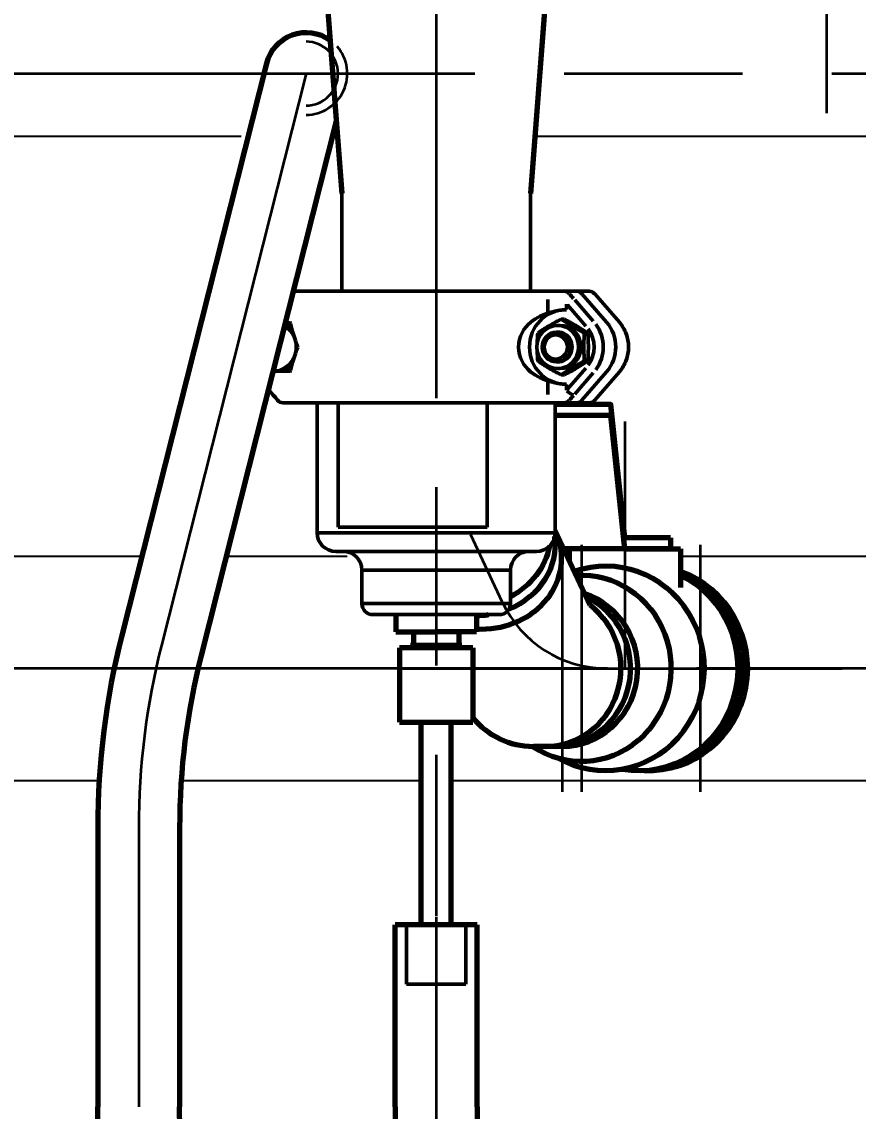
# Model space of a CAD drawing. Header units: millimetres. Extents: x 4423 to 6629, y 3249 to 4171.
# Drawn here: x 4619.73 to 4647.85, y 3791.8 to 3828.44 of the extents above; entities that cross this region are included whole.
import ezdxf

# ---------------------------------------------------------------- set-up
doc = ezdxf.new("R2010")
doc.units = ezdxf.units.MM
doc.linetypes.add('ACAD_ISO02W100', pattern=[15, 12, -3])
doc.linetypes.add('ACAD_ISO08W100', pattern=[36, 24, -3, 6, -3])
doc.layers.add('AHL-CON-70', color=7, linetype='Continuous')
for name, color, linetype, lineweight in [('M_EQUIP_D1', 3, 'Continuous', 35), ('M_EQUIP_E3', 3, 'Continuous', 35), ('M_EQUIP_E5', 2, 'ACAD_ISO02W100', 50), ('M_EQUIP_E7', 7, 'Continuous', 70), ('M_TANKS_E3', 3, 'ACAD_ISO08W100', 35), ('M_TANKS_E7', 7, 'Continuous', 70), ('Visible Edges', 7, 'Continuous', 50), ('Visible Tangent Edges', 7, 'Continuous', 50)]:
    doc.layers.add(name, color=color, linetype=linetype, lineweight=lineweight)
doc.styles.add('Simplex', font='SIMPLEX.SHX')
doc.dimstyles.new('nordic-1-35-0', dxfattribs={"dimscale": 10, "dimtxt": 3.5, "dimasz": 2.5, "dimexe": 1.25, "dimexo": 0, "dimgap": 0.6, "dimtad": 1, "dimdec": 0, "dimdsep": 46, "dimtxsty": 'Simplex', "dimcen": 2.5, "dimclrd": 3, "dimclre": 3, "dimclrt": 3, "dimadec": 1, "dimazin": 2, "dimtfac": 1, "dimtdec": 0, "dimtmove": 0, "dimatfit": 0, "dimfxl": 1, "dimtolj": 1, "dimtzin": 0, "dimarcsym": 0})

# ---------------------------------------------------------------- blocks, each defined once
blk = doc.blocks.new('*D9')
at = {"layer": 'Defpoints', "color": 0, "linetype": 'Continuous', "transparency": 16777216}
for p in [(4581.159, 3798.365), (4573.659, 3740.916), (4573.659, 3722.947)]:
    blk.add_point(p, dxfattribs=at)
at = {"layer": 'M_EQUIP_D1', "color": 3, "linetype": 'Continuous', "lineweight": -2, "transparency": 16777216}
for p, q in [((4581.159, 3798.365), (4581.159, 3728.416)), ((4573.659, 3722.947), (4573.659, 3753.416)), ((4548.659, 3740.916), (4523.659, 3740.916)), ((4573.659, 3740.916), (4581.159, 3740.916)), ((4606.159, 3740.916), (4691.254, 3740.916))]:
    blk.add_line(p, q, dxfattribs=at)
at = {"layer": 'M_EQUIP_D1', "color": 3, "linetype": 'Continuous', "transparency": 16777216}
for points in [[(4548.659, 3745.083), (4548.659, 3736.75), (4573.659, 3740.916)], [(4606.159, 3745.083), (4606.159, 3736.75), (4581.159, 3740.916)]]:
    blk.add_solid(points, dxfattribs=at)
at = {"layer": 'M_EQUIP_D1', "color": 3, "linetype": 'Continuous', "transparency": 16777216, "insert": (4661.206, 3751.916), "char_height": 10, "attachment_point": 5, "style": 'Simplex'}
blk.add_mtext('\\A1;min.60', dxfattribs=at)

msp = doc.modelspace()

# ---------------------------------------------------------------- linework, layer by layer
at = {"layer": 'AHL-CON-70', "linetype": 'Continuous'}
for p, q in [((4610.7297, 3824.5899), (4627.1017, 3824.5899)), ((4636.9797, 3824.5899), (4653.3517, 3824.5899)), ((4615.6264, 3810.4662), (4623.762, 3810.4662)), ((4626.5985, 3810.4662), (4630.6624, 3810.4662)), ((4641.8764, 3810.4662), (4650.012, 3810.4662)), ((4607.9087, 3802.9287), (4622.3318, 3802.9287)), ((4625.0874, 3802.9287), (4633.1587, 3802.9287)), ((4634.1587, 3802.9287), (4648.5337, 3802.9287))]:
    msp.add_line(p, q, dxfattribs=at)
at = {"layer": 'M_EQUIP_E3', "color": 3, "linetype": 'ACAD_ISO08W100', "lineweight": 35}
for p, q in [((4633.6587, 3983.7882), (4633.6587, 3798.3649)), ((4646.7837, 3858.3705), (4646.7837, 3824.6702)), ((4538.9592, 3826.6984), (4714.6569, 3826.6984)), ((4640.0014, 3814.9959), (4640.0014, 3806.6975)), ((4635.8806, 3808.9304), (4634.8234, 3811.19)), ((4637.8985, 3810.8467), (4637.8985, 3802.5482)), ((4638.5456, 3810.8467), (4638.5456, 3802.5482)), ((4642.5385, 3810.8467), (4642.5385, 3802.5482)), ((4747.4142, 3806.6975), (4558.5251, 3806.6975))]:
    msp.add_line(p, q, dxfattribs=at)
at = {"layer": 'M_EQUIP_E3', "linetype": 'ACAD_ISO08W100', "lineweight": 35}
msp.add_line((4632.5277, 3806.6975), (4647.3016, 3806.6975), dxfattribs=at)
msp.add_lwpolyline([(4629.2837, 3826.6984), (4624.4212, 3807.4636, 0.061982), (4623.6587, 3801.3364), (4623.6587, 3791.9475)], format="xyb", dxfattribs=at)
at = {"layer": 'M_EQUIP_E3', "color": 3, "linetype": 'Continuous', "lineweight": 35}
for radius, end in [(1.075, 90), (1.3875, 40.81511)]:
    msp.add_arc((4629.2837, 3826.6984), radius, 270, end, dxfattribs=at)
at = {"layer": 'M_EQUIP_E3', "color": 3, "linetype": 'ACAD_ISO08W100', "lineweight": 35}
msp.add_arc((4639.3904, 3810.5725), 3.875, 205.07273, 270, dxfattribs=at)
at = {"layer": 'M_EQUIP_E3', "linetype": 'ACAD_ISO08W100', "lineweight": 35, "extrusion": (0, 0, -1)}
msp.add_ellipse((4628.6587, 3791.9475), major_axis=(0, 15), ratio=0.3333333, start_param=1.5707963, end_param=4.712389, dxfattribs=at)
at = {"layer": 'M_EQUIP_E5', "color": 2, "linetype": 'ACAD_ISO02W100', "lineweight": 50}
for p, q in [((4632.6587, 3796.0725), (4632.6587, 3798.0725)), ((4634.6587, 3796.0725), (4634.6587, 3798.0725)), ((4632.6587, 3796.0725), (4634.6587, 3796.0725))]:
    msp.add_line(p, q, dxfattribs=at)
at = {"layer": 'M_EQUIP_E7', "linetype": 'Continuous', "lineweight": 70}
for p, q in [((4639.5265, 3815.1975), (4637.6587, 3815.1975)), ((4638.8319, 3808.8166), (4637.6533, 3811.3358)), ((4641.5323, 3811.0912), (4641.5323, 3810.7162)), ((4640.0014, 3810.7162), (4638.1264, 3810.7162)), ((4638.1264, 3810.7162), (4638.1264, 3810.3245)), ((4641.5323, 3810.7162), (4639.1173, 3810.7162)), ((4640.0014, 3810.7162), (4641.8764, 3810.7162)), ((4641.8764, 3810.7162), (4641.8764, 3809.4172)), ((4632.3063, 3808.5034), (4632.3063, 3807.9308)), ((4635.0111, 3808.5034), (4635.0111, 3807.9308)), ((4632.3063, 3807.9308), (4633.6587, 3807.9308)), ((4632.8956, 3807.9308), (4632.8956, 3807.4821)), ((4635.0111, 3807.9308), (4633.6587, 3807.9308)), ((4634.4219, 3807.9308), (4634.4219, 3807.4821)), ((4634.8925, 3807.3925), (4632.4249, 3807.3925)), ((4632.4249, 3807.3925), (4632.4249, 3804.8925)), ((4632.7999, 3807.4821), (4632.7999, 3807.3925)), ((4632.7999, 3807.4821), (4634.5175, 3807.4821)), ((4634.5175, 3807.4821), (4634.5175, 3807.3925)), ((4634.8925, 3807.3925), (4634.8925, 3804.8925)), ((4632.4249, 3804.8925), (4634.8925, 3804.8925)), ((4633.1587, 3798.0725), (4633.1587, 3804.8925)), ((4634.1587, 3798.0725), (4634.1587, 3804.8925)), ((4637.8985, 3804.0725), (4636.9252, 3804.0725)), ((4632.2837, 3791.9475), (4632.2837, 3798.0725)), ((4635.0337, 3798.0725), (4632.2837, 3798.0725)), ((4635.0337, 3791.9475), (4635.0337, 3798.0725))]:
    msp.add_line(p, q, dxfattribs=at)
for points in [[(4627.9506, 3827.0354), (4623.0881, 3807.8006, 0.061982), (4622.2837, 3801.3364), (4622.2837, 3791.9475)], [(4630.2987, 3825.103), (4625.7543, 3807.1266, 0.061982), (4625.0337, 3801.3364), (4625.0337, 3791.9475)]]:
    msp.add_lwpolyline(points, format="xyb", dxfattribs=at)
for points in [[(4641.5323, 3811.0912), (4640.0014, 3811.0912), (4639.5265, 3815.5725), (4637.6587, 3815.5725)], [(4641.5323, 3810.7162), (4640.0014, 3810.7162), (4639.5265, 3815.1975), (4637.6587, 3815.1975)], [(4639.1173, 3810.7162), (4637.9431, 3810.7162)]]:
    msp.add_lwpolyline(points, dxfattribs=at)
for centre, radius, start, end in [((4629.2837, 3826.6984), 1.375, 53.93228, 165.81293), ((4636.9252, 3806.6975), 2.625, 219.25143, 270)]:
    msp.add_arc(centre, radius, start, end, dxfattribs=at)
for centre, major_axis, ratio, start_param, end_param in [((4635.1898, 3810.4068), (-2.687, 0), 0.8886358, 1.5042515, 3.4450044), ((4634.9779, 3810.8597), (-2.687, 0), 0.8886358, 8.2890148, 9.539917), ((4634.8234, 3811.19), (-2.687, 0), 0.8886358, 2.0908716, 2.9828483), ((4639.3544, 3806.6975), (0, 3.4375), 0.9659258, 2.643175, 6.6067886), ((4638.5456, 3806.6975), (0, 3.125), 0.9659258, 2.5680795, 6.3433965), ((4640.4867, 3806.6975), (0, 3.4375), 0.9659258, 2.9702423, 5.851346), ((4640.8102, 3806.6975), (0, 3.4375), 0.9659258, 3.0928553, 5.9562883), ((4640.6485, 3806.6975), (0, 3.4375), 0.9659258, 3.1415927, 5.9043658), ((4637.659, 3806.6975), (0, 2.625), 0.9659258, 3.1415927, 5.8582048), ((4637.8985, 3806.6975), (0, 2.625), 0.9659258, 3.1415927, 5.9821017), ((4637.3355, 3806.6975), (0, 2.625), 0.9659258, 3.1415927, 5.6519377), ((4634.9779, 3810.8597), (-2.687, 0), 0.8886358, 7.8663402, 8.0168299)]:
    msp.add_ellipse(centre, major_axis=major_axis, ratio=ratio, start_param=start_param, end_param=end_param, dxfattribs=at)
for points, knots in [([(4635.0337, 3791.9475), (4635.0337, 3791.3265), (4635.0212, 3790.7056), (4634.9465, 3788.8552), (4634.847, 3787.6383), (4634.5524, 3785.3018), (4634.3576, 3784.1822), (4633.9302, 3782.3182), (4633.7146, 3781.5445), (4633.2307, 3780.1125), (4632.9626, 3779.4542), (4632.4558, 3778.4384), (4632.231, 3778.049), (4631.7456, 3777.3379), (4631.485, 3777.0159), (4631.0042, 3776.5385), (4630.7977, 3776.3628), (4630.3547, 3776.0541), (4630.1179, 3775.921), (4629.6639, 3775.7335), (4629.4522, 3775.6688), (4629.0169, 3775.5856), (4628.7933, 3775.5673), (4628.3479, 3775.5802), (4628.1263, 3775.6114), (4627.6977, 3775.7183), (4627.4907, 3775.7937), (4627.0968, 3775.9798), (4626.9099, 3776.0902), (4626.5554, 3776.3386), (4626.3877, 3776.4765), (4626.0687, 3776.7754), (4625.9173, 3776.9364), (4625.5204, 3777.4063), (4625.2881, 3777.7365), (4624.8525, 3778.4563), (4624.6493, 3778.846), (4624.2677, 3779.6822), (4624.0894, 3780.1287), (4623.7566, 3781.0745), (4623.6021, 3781.5738), (4623.2235, 3782.9642), (4623.0206, 3783.8968), (4622.6858, 3785.8579), (4622.5539, 3786.8863), (4622.3652, 3788.9983), (4622.3085, 3790.0818), (4622.2859, 3791.4294), (4622.2837, 3791.6884), (4622.2837, 3791.9475)], [4.712389, 4.712389, 4.712389, 4.712389, 4.8328965, 4.8328965, 5.0739116, 5.0739116, 5.3149267, 5.3149267, 5.504615, 5.504615, 5.6943033, 5.6943033, 5.8289263, 5.8289263, 5.9635492, 5.9635492, 6.0549375, 6.0549375, 6.1463258, 6.1463258, 6.2195829, 6.2195829, 6.2928401, 6.2928401, 6.3660972, 6.3660972, 6.4393544, 6.4393544, 6.5126115, 6.5126115, 6.5858687, 6.5858687, 6.6591258, 6.6591258, 6.7865992, 6.7865992, 6.9140727, 6.9140727, 7.0415461, 7.0415461, 7.1690195, 7.1690195, 7.3805825, 7.3805825, 7.5921455, 7.5921455, 7.8037085, 7.8037085, 7.8539816, 7.8539816, 7.8539816, 7.8539816]), ([(4632.2837, 3791.9475), (4632.2837, 3791.3781), (4632.2725, 3790.8087), (4632.2049, 3789.0892), (4632.1131, 3787.9525), (4631.8434, 3785.7861), (4631.6654, 3784.7565), (4631.2774, 3783.0451), (4631.0791, 3782.3342), (4630.6849, 3781.17), (4630.494, 3780.6935), (4630.1353, 3779.934), (4629.9689, 3779.6321), (4629.6424, 3779.1235), (4629.4822, 3778.9172), (4629.2355, 3778.6526), (4629.1418, 3778.5683), (4628.9772, 3778.4422), (4628.9065, 3778.4005), (4628.8049, 3778.3524), (4628.7688, 3778.3403), (4628.7101, 3778.3257), (4628.6874, 3778.3231), (4628.6439, 3778.322), (4628.6228, 3778.3236), (4628.5692, 3778.3343), (4628.5366, 3778.3436), (4628.4539, 3778.3788), (4628.4038, 3778.4048), (4628.287, 3778.4813), (4628.2205, 3778.5318), (4628.0754, 3778.6614), (4627.9968, 3778.7405), (4627.7827, 3778.985), (4627.6414, 3779.1738), (4627.3544, 3779.625), (4627.2087, 3779.8872), (4626.9217, 3780.4785), (4626.7804, 3780.8075), (4626.3858, 3781.8476), (4626.1462, 3782.6363), (4625.729, 3784.3752), (4625.5511, 3785.3254), (4625.2703, 3787.3312), (4625.1672, 3788.3868), (4625.0576, 3790.2839), (4625.0337, 3791.1157), (4625.0337, 3791.9475)], [4.712389, 4.712389, 4.712389, 4.712389, 4.8298511, 4.8298511, 5.0698191, 5.0698191, 5.309787, 5.309787, 5.505642, 5.505642, 5.6686877, 5.6686877, 5.8042862, 5.8042862, 5.9398847, 5.9398847, 6.0332186, 6.0332186, 6.1265525, 6.1265525, 6.2008837, 6.2008837, 6.275215, 6.275215, 6.3495462, 6.3495462, 6.4238775, 6.4238775, 6.4982087, 6.4982087, 6.57254, 6.57254, 6.6468713, 6.6468713, 6.7659133, 6.7659133, 6.8849554, 6.8849554, 7.0039974, 7.0039974, 7.2301263, 7.2301263, 7.4562552, 7.4562552, 7.6823841, 7.6823841, 7.8539816, 7.8539816, 7.8539816, 7.8539816])]:
    msp.add_open_spline(points, degree=3, knots=knots, dxfattribs=at)
at = {"layer": 'M_TANKS_E3', "color": 3, "linetype": 'ACAD_ISO08W100', "lineweight": 35}
msp.add_line((4633.6587, 3798.3303), (4633.6587, 3791.9475), dxfattribs=at)
at = {"layer": 'M_TANKS_E7', "linetype": 'Continuous'}
for p, q in [((4640.7253, 3873.9782), (4636.8337, 3822.6648)), ((4626.6075, 3873.7377), (4630.4837, 3822.6648))]:
    msp.add_line(p, q, dxfattribs=at)
at = {"layer": 'Visible Edges'}
for p, q in [((4630.4837, 3819.3784), (4630.4837, 3822.6648)), ((4630.4837, 3819.3784), (4630.4837, 3822.6648)), ((4636.8337, 3819.3784), (4636.8337, 3822.6648)), ((4636.8337, 3819.3784), (4636.8337, 3822.6648)), ((4629.0022, 3819.3784), (4628.8515, 3819.3784)), ((4629.0022, 3819.3784), (4637.2224, 3819.3784)), ((4637.9564, 3819.3784), (4637.2224, 3819.3784)), ((4638.3803, 3819.3784), (4637.9564, 3819.3784)), ((4638.8043, 3819.3784), (4638.3803, 3819.3784)), ((4638.5603, 3819.2951), (4639.3883, 3818.3368)), ((4638.5603, 3819.2951), (4639.3883, 3818.3368)), ((4639.1357, 3819.1234), (4639.818, 3818.3336)), ((4628.5829, 3818.3159), (4628.6442, 3818.3159)), ((4628.7496, 3818.3159), (4628.6442, 3818.3159)), ((4637.8251, 3818.2284), (4637.7442, 3818.2284)), ((4637.9712, 3818.4416), (4637.857, 3818.4416)), ((4637.7442, 3818.0034), (4637.7043, 3818.0034)), ((4638.756, 3817.9725), (4638.6418, 3817.9725)), ((4628.1723, 3816.6909), (4628.1721, 3816.6909)), ((4628.6442, 3816.6909), (4628.1723, 3816.6909)), ((4628.7496, 3816.6909), (4628.6442, 3816.6909)), ((4637.7442, 3817.0034), (4637.7043, 3817.0034)), ((4637.8251, 3816.7784), (4637.7442, 3816.7784)), ((4638.756, 3817.0343), (4638.6418, 3817.0343)), ((4637.9712, 3816.5653), (4637.857, 3816.5653)), ((4639.3883, 3816.6701), (4638.5603, 3815.7118)), ((4639.3883, 3816.6701), (4638.5603, 3815.7118)), ((4639.818, 3816.6733), (4639.1357, 3815.8835)), ((4628.0164, 3816.0749), (4628.1817, 3815.8835)), ((4628.5131, 3815.6284), (4629.0022, 3815.6284)), ((4637.2224, 3815.6284), (4629.0022, 3815.6284)), ((4629.6587, 3811.2534), (4629.6587, 3815.6284)), ((4630.3594, 3811.4409), (4630.3594, 3815.6284)), ((4635.3731, 3815.6284), (4635.3731, 3811.4409)), ((4637.2224, 3815.6284), (4637.9564, 3815.6284)), ((4637.6587, 3811.2534), (4637.6587, 3815.6284)), ((4637.9564, 3815.6284), (4638.3803, 3815.6284)), ((4638.3803, 3815.6284), (4638.8043, 3815.6284)), ((4630.3594, 3811.4409), (4635.3731, 3811.4409)), ((4637.0337, 3810.6284), (4630.2837, 3810.6284)), ((4631.1587, 3808.8784), (4631.1587, 3810.0034)), ((4636.1587, 3808.8784), (4636.1587, 3810.0034)), ((4635.7837, 3808.5034), (4631.5337, 3808.5034))]:
    msp.add_line(p, q, dxfattribs=at)
at = {"layer": 'Visible Edges', "flags": 128}
for points in [[(4638.9973, 3819.2874), (4639.0655, 3819.2055), (4639.1357, 3819.1234)], [(4637.41, 3816.3672), (4637.3269, 3816.3948), (4637.2432, 3816.427), (4637.1592, 3816.4643), (4637.0754, 3816.5071), (4636.9923, 3816.5559), (4636.9106, 3816.6114), (4636.8308, 3816.6743), (4636.7537, 3816.7456), (4636.6796, 3816.8266), (4636.6095, 3816.9196), (4636.5467, 3817.0234), (4636.4948, 3817.1362), (4636.4565, 3817.256), (4636.433, 3817.3795), (4636.425, 3817.5034), (4636.433, 3817.6274), (4636.4565, 3817.7509), (4636.4948, 3817.8707), (4636.5467, 3817.9835), (4636.6095, 3818.0873), (4636.6796, 3818.1803), (4636.7537, 3818.2613), (4636.8308, 3818.3326), (4636.9106, 3818.3955), (4636.9923, 3818.451), (4637.0754, 3818.4998), (4637.1592, 3818.5426), (4637.2432, 3818.5799), (4637.3269, 3818.6121), (4637.41, 3818.6397)], [(4637.41, 3818.6397), (4637.4298, 3818.6459), (4637.4506, 3818.6523), (4637.4721, 3818.6589), (4637.4944, 3818.6657), (4637.5172, 3818.6725), (4637.5405, 3818.6793), (4637.5641, 3818.6861), (4637.5883, 3818.6927), (4637.6135, 3818.6993), (4637.6395, 3818.7058), (4637.6664, 3818.7121), (4637.6939, 3818.7183), (4637.722, 3818.7241), (4637.7506, 3818.7295), (4637.7795, 3818.7345), (4637.8088, 3818.739), (4637.8383, 3818.7429), (4637.8679, 3818.7462), (4637.8974, 3818.7489), (4637.9268, 3818.751), (4637.956, 3818.7524), (4637.9847, 3818.7532), (4638.013, 3818.7534), (4638.0406, 3818.7528)], [(4628.6442, 3818.3159), (4628.6531, 3818.2973), (4628.6618, 3818.2788), (4628.6705, 3818.2606), (4628.6792, 3818.2427), (4628.6878, 3818.2249), (4628.6964, 3818.2074), (4628.705, 3818.19), (4628.7135, 3818.1728), (4628.722, 3818.1557), (4628.7305, 3818.1388), (4628.739, 3818.1221), (4628.7475, 3818.1054), (4628.756, 3818.0888), (4628.7645, 3818.0724), (4628.773, 3818.056), (4628.7816, 3818.0396), (4628.7902, 3818.0233), (4628.7988, 3818.0071), (4628.8075, 3817.9909), (4628.8163, 3817.9747), (4628.8251, 3817.9584), (4628.834, 3817.9422), (4628.8429, 3817.926), (4628.852, 3817.9097)], [(4637.0722, 3817.9725), (4637.1061, 3817.9947), (4637.1391, 3818.0161), (4637.1713, 3818.0369), (4637.203, 3818.0572), (4637.2341, 3818.0769), (4637.2648, 3818.0962), (4637.2952, 3818.1152), (4637.3253, 3818.1339), (4637.3554, 3818.1524), (4637.3854, 3818.1707), (4637.4155, 3818.1889), (4637.4458, 3818.2071), (4637.4763, 3818.2252), (4637.5071, 3818.2434), (4637.5383, 3818.2618), (4637.5701, 3818.2802), (4637.6025, 3818.2989), (4637.6357, 3818.3179), (4637.6696, 3818.3373), (4637.7046, 3818.357), (4637.7407, 3818.3772), (4637.778, 3818.398), (4637.8167, 3818.4195), (4637.857, 3818.4416)], [(4637.857, 3818.4416), (4637.8909, 3818.4195), (4637.9239, 3818.398), (4637.9561, 3818.3772), (4637.9878, 3818.357), (4638.0189, 3818.3373), (4638.0496, 3818.3179), (4638.08, 3818.2989), (4638.1102, 3818.2802), (4638.1402, 3818.2618), (4638.1703, 3818.2434), (4638.2003, 3818.2252), (4638.2306, 3818.2071), (4638.2611, 3818.1889), (4638.2919, 3818.1707), (4638.3232, 3818.1524), (4638.3549, 3818.1339), (4638.3873, 3818.1152), (4638.4205, 3818.0962), (4638.4545, 3818.0769), (4638.4894, 3818.0572), (4638.5255, 3818.0369), (4638.5628, 3818.0161), (4638.6015, 3817.9947), (4638.6418, 3817.9725)], [(4638.756, 3817.9725), (4638.7221, 3817.9947), (4638.6891, 3818.0161), (4638.6568, 3818.0369), (4638.6252, 3818.0572), (4638.5941, 3818.0769), (4638.5634, 3818.0962), (4638.533, 3818.1152), (4638.5028, 3818.1339), (4638.4728, 3818.1524), (4638.4427, 3818.1707), (4638.4126, 3818.1889), (4638.3824, 3818.2071), (4638.3519, 3818.2252), (4638.3211, 3818.2434), (4638.2898, 3818.2618), (4638.258, 3818.2802), (4638.2256, 3818.2989), (4638.1925, 3818.3179), (4638.1585, 3818.3373), (4638.1236, 3818.357), (4638.0875, 3818.3772), (4638.0502, 3818.398), (4638.0115, 3818.4195), (4637.9712, 3818.4416)], [(4639.818, 3818.3336), (4639.8539, 3818.2901), (4639.8877, 3818.2451), (4639.9195, 3818.1986), (4639.9492, 3818.1506), (4639.9767, 3818.1014), (4640.002, 3818.0509), (4640.0251, 3817.9994), (4640.0458, 3817.9468), (4640.0642, 3817.8933), (4640.0802, 3817.8391), (4640.0938, 3817.7842), (4640.1049, 3817.7287), (4640.1136, 3817.6728), (4640.1198, 3817.6165), (4640.1236, 3817.56), (4640.1248, 3817.5034), (4640.1236, 3817.4468), (4640.1198, 3817.3904), (4640.1136, 3817.3341), (4640.1049, 3817.2782), (4640.0938, 3817.2227), (4640.0802, 3817.1678), (4640.0642, 3817.1135), (4640.0458, 3817.0601), (4640.0251, 3817.0075), (4640.002, 3816.956), (4639.9767, 3816.9055), (4639.9492, 3816.8563), (4639.9195, 3816.8083), (4639.8877, 3816.7618), (4639.8539, 3816.7168), (4639.818, 3816.6733)], [(4628.852, 3817.9097), (4628.8533, 3817.9073), (4628.8547, 3817.9049), (4628.856, 3817.9025), (4628.8574, 3817.9001), (4628.8587, 3817.8977), (4628.8601, 3817.8953), (4628.8614, 3817.8929), (4628.8628, 3817.8905), (4628.8641, 3817.8881), (4628.8655, 3817.8857), (4628.8668, 3817.8833), (4628.8682, 3817.8809), (4628.8695, 3817.8785), (4628.8709, 3817.8761), (4628.8722, 3817.8737), (4628.8736, 3817.8713), (4628.8749, 3817.8689), (4628.8763, 3817.8665), (4628.8777, 3817.8641), (4628.879, 3817.8617), (4628.8804, 3817.8593), (4628.8818, 3817.8569), (4628.8831, 3817.8545), (4628.8845, 3817.8521)], [(4637.0549, 3817.631), (4637.0552, 3817.6441), (4637.0555, 3817.6573), (4637.0559, 3817.6705), (4637.0563, 3817.6838), (4637.0568, 3817.6972), (4637.0573, 3817.7107), (4637.0578, 3817.7242), (4637.0583, 3817.7378), (4637.0589, 3817.7515), (4637.0595, 3817.7653), (4637.0602, 3817.7792), (4637.0609, 3817.7932), (4637.0616, 3817.8074), (4637.0623, 3817.8216), (4637.0631, 3817.836), (4637.064, 3817.8505), (4637.0649, 3817.8652), (4637.0658, 3817.88), (4637.0667, 3817.895), (4637.0677, 3817.9101), (4637.0688, 3817.9255), (4637.0699, 3817.941), (4637.071, 3817.9566), (4637.0722, 3817.9725)], [(4638.6418, 3817.9725), (4638.6386, 3817.9282), (4638.6357, 3817.8853), (4638.6332, 3817.8438), (4638.631, 3817.8033), (4638.6291, 3817.7638), (4638.6274, 3817.7251), (4638.6261, 3817.6872), (4638.625, 3817.6498), (4638.6241, 3817.6128), (4638.6235, 3817.5762), (4638.6231, 3817.5397), (4638.623, 3817.5034), (4638.6231, 3817.4671), (4638.6235, 3817.4307), (4638.6241, 3817.3941), (4638.625, 3817.3571), (4638.6261, 3817.3197), (4638.6274, 3817.2818), (4638.6291, 3817.2431), (4638.631, 3817.2036), (4638.6332, 3817.1631), (4638.6357, 3817.1216), (4638.6386, 3817.0787), (4638.6418, 3817.0343)], [(4638.756, 3817.0343), (4638.7592, 3817.0787), (4638.762, 3817.1216), (4638.7646, 3817.1631), (4638.7668, 3817.2036), (4638.7687, 3817.2431), (4638.7703, 3817.2818), (4638.7717, 3817.3197), (4638.7728, 3817.3571), (4638.7737, 3817.3941), (4638.7743, 3817.4307), (4638.7747, 3817.4671), (4638.7748, 3817.5034), (4638.7747, 3817.5397), (4638.7743, 3817.5762), (4638.7737, 3817.6128), (4638.7728, 3817.6498), (4638.7717, 3817.6872), (4638.7703, 3817.7251), (4638.7687, 3817.7638), (4638.7668, 3817.8033), (4638.7646, 3817.8438), (4638.762, 3817.8853), (4638.7592, 3817.9282), (4638.756, 3817.9725)], [(4628.852, 3817.0972), (4628.8429, 3817.0809), (4628.834, 3817.0647), (4628.8251, 3817.0484), (4628.8163, 3817.0322), (4628.8075, 3817.016), (4628.7988, 3816.9998), (4628.7902, 3816.9836), (4628.7816, 3816.9673), (4628.773, 3816.9509), (4628.7645, 3816.9345), (4628.756, 3816.9181), (4628.7475, 3816.9015), (4628.739, 3816.8848), (4628.7305, 3816.8681), (4628.722, 3816.8512), (4628.7135, 3816.8341), (4628.705, 3816.8169), (4628.6964, 3816.7995), (4628.6878, 3816.782), (4628.6792, 3816.7642), (4628.6705, 3816.7463), (4628.6618, 3816.7281), (4628.6531, 3816.7096), (4628.6442, 3816.6909)], [(4628.8845, 3817.1548), (4628.8831, 3817.1524), (4628.8818, 3817.15), (4628.8804, 3817.1476), (4628.879, 3817.1452), (4628.8777, 3817.1428), (4628.8763, 3817.1404), (4628.8749, 3817.138), (4628.8736, 3817.1356), (4628.8722, 3817.1332), (4628.8709, 3817.1308), (4628.8695, 3817.1284), (4628.8682, 3817.126), (4628.8668, 3817.1236), (4628.8655, 3817.1212), (4628.8641, 3817.1188), (4628.8628, 3817.1164), (4628.8614, 3817.114), (4628.8601, 3817.1116), (4628.8587, 3817.1092), (4628.8574, 3817.1068), (4628.856, 3817.1044), (4628.8547, 3817.102), (4628.8533, 3817.0996), (4628.852, 3817.0972)], [(4637.0722, 3817.0343), (4637.071, 3817.0502), (4637.0699, 3817.0659), (4637.0688, 3817.0814), (4637.0677, 3817.0968), (4637.0667, 3817.1119), (4637.0658, 3817.1269), (4637.0649, 3817.1417), (4637.064, 3817.1564), (4637.0631, 3817.1709), (4637.0623, 3817.1853), (4637.0616, 3817.1995), (4637.0609, 3817.2137), (4637.0602, 3817.2277), (4637.0595, 3817.2416), (4637.0589, 3817.2554), (4637.0583, 3817.2691), (4637.0578, 3817.2827), (4637.0573, 3817.2962), (4637.0568, 3817.3097), (4637.0563, 3817.3231), (4637.0559, 3817.3364), (4637.0555, 3817.3496), (4637.0552, 3817.3628), (4637.0549, 3817.3759)], [(4637.857, 3816.5653), (4637.8167, 3816.5874), (4637.778, 3816.6089), (4637.7407, 3816.6296), (4637.7046, 3816.6499), (4637.6696, 3816.6696), (4637.6357, 3816.689), (4637.6025, 3816.7079), (4637.5701, 3816.7266), (4637.5383, 3816.7451), (4637.5071, 3816.7634), (4637.4763, 3816.7817), (4637.4458, 3816.7998), (4637.4155, 3816.818), (4637.3854, 3816.8362), (4637.3554, 3816.8545), (4637.3253, 3816.873), (4637.2952, 3816.8917), (4637.2648, 3816.9106), (4637.2341, 3816.93), (4637.203, 3816.9497), (4637.1713, 3816.97), (4637.1391, 3816.9907), (4637.1061, 3817.0122), (4637.0722, 3817.0343)], [(4638.6418, 3817.0343), (4638.6015, 3817.0122), (4638.5628, 3816.9907), (4638.5255, 3816.97), (4638.4894, 3816.9497), (4638.4545, 3816.93), (4638.4205, 3816.9106), (4638.3873, 3816.8917), (4638.3549, 3816.873), (4638.3232, 3816.8545), (4638.2919, 3816.8362), (4638.2611, 3816.818), (4638.2306, 3816.7998), (4638.2003, 3816.7817), (4638.1703, 3816.7634), (4638.1402, 3816.7451), (4638.1102, 3816.7266), (4638.08, 3816.7079), (4638.0496, 3816.689), (4638.0189, 3816.6696), (4637.9878, 3816.6499), (4637.9561, 3816.6296), (4637.9239, 3816.6089), (4637.8909, 3816.5874), (4637.857, 3816.5653)], [(4637.9712, 3816.5653), (4638.0115, 3816.5874), (4638.0502, 3816.6089), (4638.0875, 3816.6296), (4638.1236, 3816.6499), (4638.1585, 3816.6696), (4638.1925, 3816.689), (4638.2256, 3816.7079), (4638.258, 3816.7266), (4638.2898, 3816.7451), (4638.3211, 3816.7634), (4638.3519, 3816.7817), (4638.3824, 3816.7998), (4638.4126, 3816.818), (4638.4427, 3816.8362), (4638.4728, 3816.8545), (4638.5028, 3816.873), (4638.533, 3816.8917), (4638.5634, 3816.9106), (4638.5941, 3816.93), (4638.6252, 3816.9497), (4638.6568, 3816.97), (4638.6891, 3816.9907), (4638.7221, 3817.0122), (4638.756, 3817.0343)], [(4638.0406, 3816.2541), (4638.013, 3816.2535), (4637.9847, 3816.2536), (4637.956, 3816.2544), (4637.9268, 3816.2559), (4637.8974, 3816.258), (4637.8679, 3816.2607), (4637.8383, 3816.264), (4637.8088, 3816.2679), (4637.7795, 3816.2724), (4637.7506, 3816.2774), (4637.722, 3816.2828), (4637.6939, 3816.2886), (4637.6664, 3816.2948), (4637.6395, 3816.3011), (4637.6135, 3816.3076), (4637.5883, 3816.3142), (4637.5641, 3816.3208), (4637.5405, 3816.3275), (4637.5172, 3816.3344), (4637.4944, 3816.3412), (4637.4721, 3816.348), (4637.4506, 3816.3546), (4637.4298, 3816.361), (4637.41, 3816.3672)], [(4628.3201, 3815.7195), (4628.2519, 3815.8013), (4628.1817, 3815.8835)], [(4639.1357, 3815.8835), (4639.0655, 3815.8013), (4638.9973, 3815.7195)]]:
    msp.add_lwpolyline(points, dxfattribs=at)
at = {"layer": 'Visible Edges'}
for centre, radius, start, end in [((4628.5131, 3815.8784), 0.25, 219.47048, 270), ((4630.2837, 3811.2534), 0.625, 180, 270), ((4637.0337, 3811.2534), 0.625, 270, 0), ((4630.5337, 3810.0034), 0.625, 0, 90), ((4636.7837, 3810.0034), 0.625, 90, 180), ((4631.5337, 3808.8784), 0.375, 180, 270), ((4635.7837, 3808.8784), 0.375, 270, 0)]:
    msp.add_arc(centre, radius, start, end, dxfattribs=at)
for centre, major_axis, ratio, start_param, end_param in [((4638.3803, 3819.1284), (0, 0.25), 0.9659258, 5.4421166, 6.2831853), ((4638.3803, 3819.1284), (0, 0.25), 0.9659258, 5.4421166, 6.2831853), ((4638.003, 3817.5034), (0, -1.25), 0.9659258, 3.1417215, 6.2830564), ((4628.1723, 3817.5034), (0, 0.8125), 0.9659258, 5.2359878, 5.7715211), ((4628.1444, 3819.2583), (0.6129, -1.0803), 0.1135161, 0.3962451, 0.5060993), ((4633.6587, 3810.5307), (4.9028, -8.6424), 0.1135161, 3.5378377, 3.7121613), ((4637.8251, 3817.5034), (0, 0.725), 0.9659258, 3.1415927, 6.2831853), ((4638.4883, 3817.5034), (0, -1.25), 0.9659258, 0.8410687, 2.300524), ((4638.4883, 3817.5034), (0, -1.25), 0.9659258, 0.8410687, 2.300524), ((4628.1723, 3817.5034), (0, 0.8125), 0.9659258, 5.1163973, 5.2359878), ((4637.7442, 3817.5034), (0, -0.5), 0.9659258, 6.2767687, 9.4311946), ((4633.6587, 3824.4762), (4.9028, 8.6424), 0.1135161, 2.571024, 2.7453476), ((4628.1723, 3817.5034), (0, 0.8125), 0.9659258, 4.4570928, 4.9676852), ((4628.1723, 3817.5034), (0, -0.8125), 0.9659258, 0, 1.0471976), ((4628.1723, 3817.5034), (0, 0.8125), 0.9659258, 4.1887902, 4.3083807), ((4628.1723, 3817.5034), (0, -0.8125), 0.9659258, 6.282899, 6.2831853), ((4628.1444, 3815.7486), (0.6129, 1.0803), 0.1135161, 5.777086, 5.8869402), ((4638.3803, 3815.8784), (0, -0.25), 0.9659258, 0, 0.8410687), ((4638.3803, 3815.8784), (0, -0.25), 0.9659258, 0, 0.8410687)]:
    msp.add_ellipse(centre, major_axis=major_axis, ratio=ratio, start_param=start_param, end_param=end_param, dxfattribs=at)
for centre, major_axis in [((4637.7442, 3817.5034), (0, -0.725)), ((4637.7043, 3817.5034), (0, 0.5)), ((4637.6795, 3817.5034), (0, 0.4041))]:
    msp.add_ellipse(centre, major_axis=major_axis, ratio=0.9659258, dxfattribs=at)
at = {"layer": 'Visible Tangent Edges'}
for p, q in [((4637.41, 3819.104), (4637.41, 3818.6641)), ((4638.0406, 3818.7632), (4638.0406, 3818.9496)), ((4638.0748, 3818.9205), (4638.6889, 3818.2096)), ((4638.9336, 3818.3763), (4638.3194, 3819.0871)), ((4638.6889, 3816.7973), (4638.0748, 3816.0864)), ((4637.41, 3816.3427), (4637.41, 3815.9029)), ((4638.3194, 3815.9198), (4638.9336, 3816.6306)), ((4638.0406, 3816.0573), (4638.0406, 3816.2437)), ((4629.708, 3811.2534), (4637.6095, 3811.2534)), ((4636.1279, 3810.0034), (4631.1895, 3810.0034)), ((4631.1895, 3808.8784), (4636.1279, 3808.8784))]:
    msp.add_line(p, q, dxfattribs=at)
for centre, major_axis, ratio, start_param, end_param in [((4637.9564, 3819.1284), (0, 0.25), 0.9659258, 5.4841701, 6.2411319), ((4638.0589, 3819.1266), (-0.8657, 0.9717), 0.1308088, 4.6050264, 4.760824), ((4638.8043, 3819.1284), (0, 0.25), 0.9659258, 5.4421166, 6.2831853), ((4638.8043, 3819.1284), (0.193, 0.1589), 0.2832284, 0.0101265, 0.2025306), ((4638.0678, 3817.5034), (0, 1.25), 0.9659258, 4.0556341, 5.3691439), ((4638.003, 3817.5034), (0, -1), 0.9659258, 0.9140414, 2.2275512), ((4638.1053, 3816.047), (0.1892, -0.1634), 0.172546, 4.5938049, 6.0075215), ((4637.9564, 3815.8784), (0, -0.25), 0.9659258, 0.0420534, 0.7990152), ((4638.0589, 3815.8803), (-0.8657, -0.9717), 0.1308088, 1.5223614, 1.6781589), ((4638.8043, 3815.8784), (0, -0.25), 0.9659258, 0, 0.8410687), ((4638.8043, 3815.8784), (0.193, -0.1589), 0.2832284, 6.0806547, 6.2730588)]:
    msp.add_ellipse(centre, major_axis=major_axis, ratio=ratio, start_param=start_param, end_param=end_param, dxfattribs=at)

# ---------------------------------------------------------------- dimensions: what is measured, and where the dimension line sits
at = {"layer": 'M_EQUIP_D1', "linetype": 'Continuous'}
dim = msp.add_linear_dim(base=(4573.6587, 3740.9164), p1=(4581.1587, 3798.3649), p2=(4573.6587, 3722.9475), angle=180, text='min.<>', dimstyle='nordic-1-35-0', override={"dimtxt": 1, "dimgap": 0.6, "dimlfac": 8}, dxfattribs=at)
dim.commit()
dim.dimension.update_dxf_attribs({"geometry": '*D9', "text_midpoint": (4661.2063, 3740.9164), "dimtype": 160})

doc.saveas('drawing.dxf')
